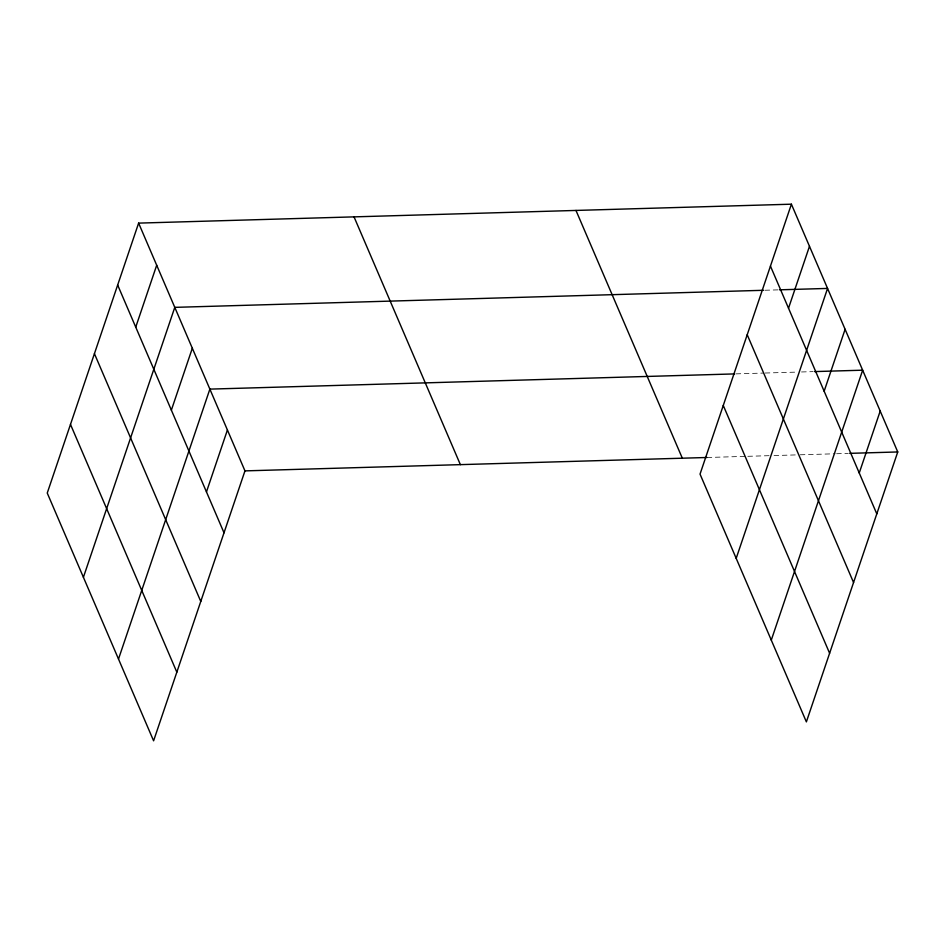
<?xml version="1.0" encoding="UTF-8"?>
<svg xmlns="http://www.w3.org/2000/svg" width="945" height="945" viewBox="0 0 945 945"><rect width="100%" height="100%" fill="white"/><g stroke="black" fill="none" stroke-linecap="round" stroke-linejoin="round"><path stroke-width="0.71" stroke-dasharray="4.72 3.54" d="M764.966 290.245L778.066 289.867M736.025 373.866L763.678 373.062M765.131 373.027L795.702 372.141M801.525 371.964L813.161 371.633M707.073 457.486L746.373 456.352M747.826 456.305L772.573 455.584M774.026 455.549L798.773 454.828M800.226 454.793L835.167 453.777M836.62 453.73L848.267 453.399"/><path stroke-width="1.42" d="M138.62 223.114L47.25 493.042L153.598 740.809L244.968 470.882L138.62 223.114L791.402 204.191L897.75 451.958L806.38 721.885L700.032 474.118L791.402 204.191M135.737 327.147L156.693 265.238M83.408 577.277L174.778 307.361L763.513 290.292M171.364 410.154L192.319 348.244M118.503 659.043L209.873 389.116L734.572 373.913M206.459 491.92L227.414 429.999M788.52 308.224L809.475 246.314M736.19 558.353L827.56 288.426L779.53 289.82M824.146 391.23L845.102 329.309M771.285 640.119L862.655 370.192L814.625 371.586M859.241 472.996L880.197 411.075M244.968 470.882L707.073 457.486M849.72 453.352L897.75 451.958M770.447 266.1L876.795 513.867M747.211 334.743L853.559 582.522M723.268 405.464L829.615 653.243M575.977 210.44L682.325 458.207M354.032 216.866L460.38 464.645M117.664 285.024L224.012 532.803M94.429 353.666L200.777 601.445M70.485 424.399L176.833 672.167"/></g></svg>
